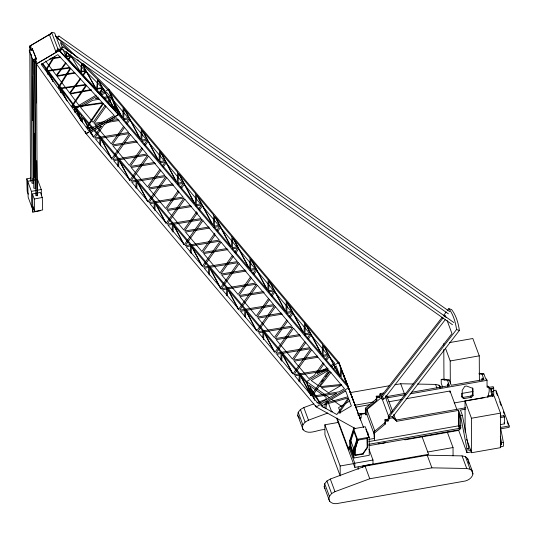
<?xml version="1.0" encoding="UTF-8"?>
<svg xmlns="http://www.w3.org/2000/svg" width="536" height="536" viewBox="0 0 536 536"><rect width="100%" height="100%" fill="white"/><g stroke="black" fill="none" stroke-linecap="round" stroke-linejoin="round"><path stroke-width="0.8" d="M82.464 122.818L82.691 117.109L89.68 130.295M99.663 144.117L99.897 138.395M100.52 145.98L100.815 138.63L111.689 159.145M117.753 166.448L118.047 159.091L101.699 139.675L111.796 158.73M118.67 166.683L118.932 160.143L129.812 180.659M135.876 187.969L136.171 180.612L119.816 161.195L129.92 180.243M136.794 188.203L137.055 181.664L147.541 201.442M154.033 208.665L154.261 202.943M154.884 210.534L155.179 203.178L165.664 222.963M172.116 231.003L172.378 224.463M173.007 232.055L173.296 224.698L183.788 244.476M190.24 252.516L190.501 245.984M191.124 253.568L191.419 246.212L201.523 265.266M208.363 274.037L208.625 267.498M209.248 275.089L209.543 267.732L220.417 288.247M226.487 295.55L226.748 289.018M227.405 295.785L227.666 289.252L238.54 309.761M244.637 316.253L244.898 309.714L228.55 290.298L238.647 309.352M245.522 317.305L245.783 310.766L256.275 330.551M262.761 337.774L263.022 331.235L246.667 311.818L256.771 330.866M263.612 339.636L263.906 332.286L274.392 352.065M280.851 360.105L281.112 353.566M281.735 361.157L282.03 353.8L292.515 373.585M298.974 381.625L299.235 375.086M299.892 381.86L300.153 375.321L310.88 395.561M48.173 74.645L48.334 72.146L53.037 81.606M47.778 74.109L47.938 71.623L41.748 63.389M66.169 51.523L65.68 56.22L63.06 49.352M66.632 52.079L66.142 56.722L80.132 71.777M324.729 407.889L325.298 403.829M325.861 399.776L326.203 397.344L308.83 385.016L320.474 403.206M325.915 408.573L326.92 401.404M60.635 51.798L60.97 49.513L54.672 32.998L51.57 32.348L49.587 35.202L55.885 51.724L58.859 49.962L60.635 51.798L60.059 50.297M324.736 429.584C317.955 429.403 308.937 435.56 303.155 429.785L297.668 415.226L298.217 412.271L300.421 409.524L303.805 407.574L313.848 403.849M327.798 413.022L308.481 420.19L305.098 422.133L302.894 424.88L302.344 427.842L303.155 429.785M329.66 501.254L324.173 486.695L324.722 483.74L326.927 480.993L330.31 479.043L365.076 466.146L427.219 455.225L462.059 455.888L465.456 456.645L467.68 458.615L472.357 471.224L472.94 473.985C472.196 477.69 468.826 480.015 465.389 480.986L336.461 503.652C333.332 503.947 329.553 502.761 328.849 499.311L329.399 496.349L331.603 493.602L334.987 491.659L369.753 478.762L431.895 467.841L466.735 468.504L470.132 469.255L472.357 471.224M487.807 397.344L489.201 391.24L489.187 387.756L488.718 386.496L487.298 386.114M349.928 440.136L353.572 428.76L365.271 426.703L369.17 437.209L369.264 455.305L353.867 458.005L349.968 447.5L349.928 440.136L350.269 446.019L353.546 454.85L354.162 454.742L350.886 445.912L350.859 440.934L353.907 431.386M350.243 440.981L353.566 430.582L356.842 439.413L353.519 449.811L353.546 454.85M353.867 458.005L353.827 450.649L357.465 439.265L353.572 428.76M355.167 448.726L358.075 439.641L355.08 449.898L355.113 455.466L363.133 454.059L362.973 453.443L367.22 447.319L367.173 438.039L367.374 447.741L363.127 453.865M374.349 434.616L366.939 414.643L365.853 414.831L365.385 413.571L365.358 408.184L376.024 399.313L376.446 398.094L376.232 396.191L378.791 396.285L379.26 397.551L376.701 397.457L376.232 396.191M365.853 414.831L365.827 409.444L376.493 400.573L376.915 399.353L376.701 397.457M368.835 439.386L374.584 438.374L374.115 437.115L374.088 431.728L384.754 422.857L385.176 421.638L384.962 419.735L387.521 419.829L387.99 421.088L385.431 420.995L384.962 419.735M374.597 440.585L374.557 432.988L385.223 424.117L385.645 422.897L385.431 420.995M378.791 396.285L380.212 393.598L383.548 393.009M379.26 397.551L380.681 394.858L380.212 393.598M387.521 419.829L388.942 417.142L392.278 416.552L396.305 420.003L396.767 421.269L458.595 410.402L460.551 415.668L466.943 448.833L466.963 452.679L471.01 451.969M387.99 421.088L389.411 418.402L381.867 398.194M448.398 313.855L57.566 38.23L58.927 36.046L449.758 311.664M452.498 324.729L61.667 49.104L63.034 46.92L453.865 322.545M55.885 51.724L57.868 48.87L51.57 32.348M105.09 105.471L93.13 122.362L80.568 107.441L92.547 100.359L99.696 99.187M107.481 102.095L110.831 97.364L104.466 98.403M105.974 106.523L94.014 123.414L104.554 121.685M108.366 103.147L111.716 98.416M123.689 126.315L111.254 143.883L98.068 128.225M126.081 122.932L128.948 118.878L123.273 119.809M124.573 127.367L112.138 144.934L122.677 143.206M126.965 123.984L129.833 119.93L146.187 139.347L142.134 140.01M141.812 147.829L129.377 165.396L113.022 145.986L137.343 141.993M144.204 144.452L147.072 140.399L141.397 141.33M142.697 148.881L130.261 166.448L154.582 162.462M145.089 145.504L147.956 141.45L164.311 160.867L159.447 161.664M159.929 169.349L147.494 186.917L131.146 167.5L155.467 163.514M162.321 165.972L165.195 161.912L160.331 162.71M155.078 178.508L148.378 187.969L172.699 183.975M156.036 177.155L160.82 170.401M163.212 167.018L166.08 162.964L182.428 182.381L177.563 183.178M178.053 190.863L165.617 208.437L149.269 189.02L173.584 185.027M180.444 187.486L183.312 183.433L177.637 184.364M178.937 191.915L166.502 209.482L190.823 205.496M181.329 188.538L184.203 184.485L200.551 203.901L195.687 204.698M196.652 211.707L183.741 229.951L167.386 210.534L191.707 206.548M198.568 209.007L201.435 204.946L195.761 205.878M197.536 212.759L184.625 231.003L195.164 229.274M199.452 210.052L202.32 205.998L218.675 225.415L213.81 226.212M207.6 243.357L201.864 251.471L185.51 232.055L209.831 228.061M208.558 242.011L214.775 233.227M216.691 230.52L219.559 226.467L213.884 227.398M215.184 234.949L202.749 252.523L213.288 250.788M217.576 231.572L220.443 227.519L236.798 246.935L232.745 247.599M232.416 255.417L219.981 272.985L203.633 253.568L227.954 249.582M234.808 252.041L237.683 247.987L232.008 248.918M233.301 256.469L220.865 274.037L245.186 270.05M235.693 253.093L238.567 249.032L254.915 268.449L250.051 269.246M250.54 276.938L238.105 294.505L221.75 275.089L246.071 271.095M252.932 273.554L255.799 269.501L250.124 270.432M251.424 277.983L238.989 295.557L263.31 291.564M253.816 274.606L256.684 270.553L273.038 289.969L268.174 290.767M268.663 298.452L256.228 316.019L239.873 296.602L248.791 295.142M271.055 295.075L273.923 291.021L269.059 291.819M269.548 299.503L257.113 317.071L281.434 313.084M271.94 296.127L274.807 292.073L291.162 311.483L286.298 312.287M286.787 319.972L274.345 337.539L257.997 318.123L266.915 316.662M289.172 316.588L292.046 312.535L286.371 313.466M281.929 329.131L275.236 338.591L299.55 334.598M282.887 327.777L287.671 321.024M290.063 317.64L292.931 313.587L309.279 333.003L304.415 333.801M304.904 341.486L292.468 359.053L276.12 339.643L300.441 335.65M307.296 338.109L310.17 334.055L304.495 334.987M305.788 342.538L293.353 360.105L317.674 356.118M308.18 339.161L311.054 335.107L327.402 354.524L322.538 355.321M323.134 362.852L314.23 375.428L308.91 378.577L294.237 361.157L317.748 357.298M325.479 359.542L328.287 355.569L322.612 356.5M324.039 363.877L317.031 373.773L326.973 367.897M326.37 360.581L329.171 356.621L334.779 363.281L330.524 365.8M329.801 371.281L312.106 396.278L339.147 391.843L344.474 388.694L329.801 371.281L325.754 376.54M65.627 62.672L56.32 75.328L45.614 61.111M68.072 59.335L70.517 56.005L64.856 56.836M66.049 63.134L56.716 75.844L74.584 72.574M68.508 59.791L70.96 56.448L85.15 70.645L80.273 71.536M80.259 78.47L69.613 92.963L57.104 76.36L75.04 73.077M82.705 75.134L85.646 71.141L80.748 72.032M80.702 78.913L70.002 93.478L91.12 89.613M83.147 75.583L86.088 71.583L102.101 87.603L95.998 88.721M98.832 93.231L102.597 88.105L96.386 89.237M381.371 397.732A1.749 1.24 -20.3 0 1 381.237 396.205L442.2 317.212M443.728 315.235L446.267 311.945M447.279 310.625L448.806 308.649L451.62 309.587A66.196 35.041 -71.6 0 1 459.359 330.457L392.298 417.35M445.409 319.503L384.52 398.402A1.749 1.24 -20.3 0 1 382.168 399.153A1.749 1.24 -20.3 0 1 381.706 397.464L443.105 317.902M444.13 316.575L445.155 315.248L446.006 317.547M448.806 308.649A66.196 35.041 -71.6 0 1 456.545 329.519L388.975 417.075A1.749 1.24 -20.3 0 0 388.861 418.368M321.667 381.806L323.201 379.83M331.034 372.319L319.885 386.664L341.419 384.413M333.573 369.063L336.106 365.8L340.172 376.553M461.764 393.933L461.777 396.365L463.372 397.364L470.688 396.084L472.571 394.469L472.538 387.984M471.151 397.344L473.04 395.729L473.007 388.439L466.615 386.027L464.766 386.349L462.206 390.335L462.24 397.625L463.841 398.63L471.151 397.344L470.688 396.084M366.939 414.643L366.912 409.631L381.578 397.431M29.815 47.188L30.887 46.552L31.202 47.389L29.815 47.188L30.518 181.269M35.115 61.479L36.193 60.843L36.502 61.687L35.115 61.479L35.818 195.56L37.205 195.761L36.508 63.081M29.688 46.183L51.128 33.507L29.681 46.123L31.142 49.995M96.199 95.147L78.946 105.344L70.39 93.994L91.509 90.128M81.479 121.444L76.447 108.306L96.607 96.406M100.165 94.282L108.105 89.606M98.115 97.07L95.348 98.704L98.591 98.175M101.585 95.019L106.436 92.152L109.94 96.312L103.455 97.378M325.245 370.49L306.559 381.538L311.55 394.63M326.685 369.646L328.119 368.795M331.717 366.671L338.899 362.423L108.788 89.184L82.926 63.342M328.876 370.075L311.215 380.513L318.598 385.752M359.549 417.042L360.52 419.588L338.899 362.423L348.588 387.836L316.247 406.951L86.135 133.719L118.516 114.59L108.788 89.184M343.549 404.673L338.551 407.628L340.641 413.102M344.97 403.829L349.968 400.881M86.088 133.605L118.476 114.604L348.588 387.836M58.927 36.046L57.118 37.044L57.566 38.23M63.034 46.92L61.225 47.918L61.667 49.104M32.281 48.816L29.239 50.471L32.87 59.998L34.203 61.828L35.724 60.997L34.927 59.898L36.448 59.074L32.281 48.816L36.448 59.074M32.87 59.998L35.912 58.344M316.937 402.704L326.21 399.266M330.886 411.876L332.434 411.306M28.254 194.179L27.182 191.298L26.8 178.83L30.8 178.066M26.8 178.83L31.403 191.365L41.259 189.496L41.453 195.868M32.415 193.965L40.414 192.437L42.29 197.483L42.672 209.951L34.666 211.472L32.797 206.427L32.415 193.965L34.284 199.01L34.666 211.472M34.284 199.01L42.29 197.483M41.259 189.496L37.513 179.406L27.664 181.282L28.153 197.208L31.892 207.298L33.54 206.983M40.22 210.749L32.83 212.155L32.281 208.122L33.513 207.888M32.281 208.122L32.75 209.382L33.976 209.147M449.423 342.625L472.826 338.511L479.258 355.85L479.385 380.493M445.45 348.139L450.2 360.963L479.258 355.85M350.015 392.667L389.27 385.766M394.992 384.761L400.714 383.756L413.156 383.997M442.662 387.153L441.242 383.314L441.222 379.468L443.064 379.14L449.295 380.004L451.245 385.27L483.995 379.515L482.045 374.249L478.929 373.82M441.222 379.468L447.446 380.332L449.295 380.004M482.045 374.249L483.894 373.927L485.844 379.193L486.554 379.066L487.023 380.326L487.063 387.186L489.187 387.756M380.681 394.858L382.677 394.503M447.406 386.516L447.393 384.212L448.625 383.99M386.423 395.474L387.575 396.466L405.705 393.277M411.481 392.265L449.396 385.598L447.446 380.332M385.739 395.749L388.037 397.725L405.216 394.704M410.127 393.839L487.023 380.326M354.698 405.276L373.505 401.973M355.864 407.105L369.853 404.647M388.875 401.759L401.92 399.461M406 398.744L450.026 391.012L456.866 409.45M488.678 387.441L493.227 386.637L493.69 387.903L493.73 394.858L487.827 395.896M461.684 393.464L472.98 391.481M489.147 388.701L493.69 387.903M492.651 396.493L490.936 391.87L490.922 389.082L493.696 388.593M357.519 413.933L360.681 413.377L361.15 414.636L361.17 418.12L359.582 418.395M360.828 413.893L365.746 413.028M493.542 390.644L495.947 390.221L509.193 425.946L509.2 427.339L500.383 428.887M360.46 414.435L365.385 413.571M357.981 415.192L361.15 414.636M491.633 391.742L493.71 391.38M324.883 424.787L340.159 465.985L340.213 475.975L324.937 434.77L324.883 424.787L338.765 422.348M465.174 432.103L465.014 400.901L494.065 395.789L500.497 413.135L500.678 447.627L471.626 452.732L466.628 439.265M454.186 402.958L484.443 397.638M389.411 418.402L392.747 417.812L396.767 421.269M396.305 420.003L465.838 407.782M465.355 409.216L460.444 410.073L462.394 415.346L468.792 448.505L468.799 450.428L470.648 450.106M460.551 415.668L462.394 415.346M465.014 400.901L471.446 418.241L500.497 413.135M357.465 439.265L369.17 437.209M358.229 440.063L367.328 438.461M500.195 416.311L503.981 415.648L504.45 416.908L504.483 423.869L500.698 424.532M500.664 417.578L504.45 416.908M368.848 441.59L458.675 425.805L459.613 428.324L459.62 429.718L368.755 445.691M459.138 425.872L460.692 429.168L460.645 419.929L459.077 413.772L459.138 425.872L460.987 425.55M350.269 446.019L350.886 445.912M459.714 427.427L460.947 427.212M368.982 449.235L372.982 460.022L373.002 464.196L354.839 467.392L337.064 419.467L337.057 418.073L348.829 449.811L348.809 447.031L350.39 446.749M368.748 444.297L459.613 428.324M404.888 439.855L458.702 430.395L466.963 452.679M500.369 427.493L509.193 425.946M354.953 455.051L362.973 453.637L363.133 454.059M348.809 447.031L354.812 463.218L372.982 460.022M340.159 465.985L354.048 463.546M427.674 452.002L453.034 447.54L453.074 455.861M466.943 448.833L468.792 448.505M500.323 444.893L501.555 444.672L501.542 442.749L503.391 442.428L500.43 427.058M500.168 446.843L503.411 446.274L503.391 442.428M106.175 121.417L107.796 121.156M110.228 120.754L118.335 119.428M123.2 118.63L128.064 117.826L113.297 100.292M101.384 123.401L94.899 124.466L96.487 126.342M106.249 122.603L119.22 120.473M124.298 142.938L136.459 140.941M196.786 229.006L208.946 227.009M214.909 250.526L227.07 248.53M250.413 294.874L264.194 292.616M268.536 316.394L282.318 314.13M50.692 58.35L60.374 56.943M65.211 56.24L70.049 55.536L66.672 52.153M49.486 59.094L60.809 57.432M417.303 384.071L435.554 384.419L438.951 385.176L441.175 387.146M356.842 439.413L357.438 439.42M479.224 373.277L483.894 373.927M447.393 384.212L448.15 384.312L448.94 386.443M32.642 58.759L33.299 183.366L31.912 183.158L31.242 54.357M57.868 48.87L60.97 49.513M456.545 329.519L459.359 330.457M354.979 428.398L316.247 406.951L315.664 405.41M329.546 397.853L306.559 381.538L94.772 130.06M331.57 399.287L341.713 406.489M299.557 418.18L298.478 417.169L297.668 415.226M55.262 35.745L77.405 57.828M66.484 48.515L60.441 42.485L62.478 47.825M67.422 49.453L71.409 53.419M77.66 59.663L81.546 63.536L80.628 72.306L70.249 54.679M42.766 63.55L76.474 108.306L93.15 128.144M92.54 128.808L83.576 118.161L89.793 129.886M94.122 130.69L99.924 137.578M154.294 202.126L137.94 182.716L148.043 201.764M172.411 223.646L156.063 204.229L166.16 223.278M190.535 245.166L174.187 225.75L184.284 244.798M208.658 266.68L192.303 247.264L202.407 266.312M226.782 288.2L210.427 268.784L221.301 289.299M281.145 352.748L264.791 333.332L274.506 351.65M299.262 374.269L282.914 354.852L293.011 373.9M321.365 404.606L323.161 407.407M319.751 403.286L309.962 387.99L314.699 400.405M66.953 48.984L68.193 51.121M311.182 395.508L301.038 376.373L306.646 383.026L311.369 395.427M90.959 132.084L93.673 137.209M90.457 131.762L92.788 136.157M67.074 101.023L61.258 89.324L74.551 107.006L74.705 111.997M66.678 100.48L60.89 88.835L61.01 92.741M53.077 81.439L48.696 72.635L60.474 88.293L60.595 92.179M324.173 486.695L324.984 488.638M382.671 396.774L383.555 399.086M343.368 374.215L363.596 427.614M347.382 384.821L352.775 398.972M352.815 399.193L356.695 409.363M327.71 401.297L331.684 411.722M58.585 49.332L59.101 50.598L118.476 114.604L58.813 49.828M76.474 108.306L81.472 121.391M86.175 133.712L85.291 131.4L86.189 133.812L36.435 63.891L59.101 50.598L36.388 63.952L34.927 60.072M80.581 120.091L74.96 107.555L75.12 112.573M29.721 46.237L31.296 50.377M34.927 59.898L36.488 64.012M343.884 375.589L353.713 401.437M33.299 183.366L32.964 178.341M36.89 194.923L37.205 195.761L36.716 160.633M495.954 391.615L497.395 395.494M499.693 401.712L501.133 405.591M503.438 411.802L504.302 414.134M507.183 421.899L508.048 424.231M504.021 422.609L504.483 423.869M490.922 389.082L493.495 396.024M500.356 414.516L500.925 416.057M483.278 379.656L482.748 378.235L481.991 378.128L482.005 380.439M500.416 441.604L501.555 444.672M447.138 320.602L451.955 333.6L388.513 415.809A1.749 1.24 -20.3 0 0 388.975 417.504M472.571 394.469L473.04 395.729M463.372 397.364L463.841 398.63M461.777 396.365L462.24 397.625M444.679 380.084L443.949 378.108L443.801 349.365M459.151 428.458L459.62 429.718M468.263 461.375L469.087 463.6M471.285 469.536L472.94 473.985M438.951 385.176L440.049 388.144M465.456 456.645L470.132 469.255M435.554 384.419L436.927 388.131M462.059 455.888L466.735 468.504M447.265 431.996L453.034 447.54M421.926 436.331L428.606 454.327L362.765 465.898L362.772 467.533M400.714 383.756L404.291 393.404M427.219 455.225L431.895 467.841M387.575 396.466L388.037 397.725M392.607 411.407L388.044 399.119L385.317 396.774L391.3 412.908M393.746 414.482L396.024 420.626M392.278 416.552L392.747 417.812M381.237 396.205L381.706 397.464M377.27 396.05L377.739 397.31M386 419.594L386.469 420.854M376.446 398.094L376.915 399.353M385.176 421.638L385.645 422.897M376.024 399.313L376.493 400.573M384.754 422.857L385.223 424.117M366.912 409.631L374.892 431.145M365.358 408.184L365.827 409.444M374.088 431.728L374.557 432.988M365.86 429.202L368.862 437.296M359.777 417.557L360.708 420.077M367.22 447.319L367.374 447.741M354.068 427.674L354.638 429.229M365.076 466.146L369.753 478.762M355.08 449.898L354.926 449.483L354.946 453.456M350.859 440.934L354.135 449.758M353.519 449.811L353.827 450.649M303.805 407.574L308.481 420.19M330.31 479.043L334.987 491.659M300.421 409.524L305.098 422.133M326.927 480.993L331.603 493.602M298.217 412.271L302.894 424.88M324.722 483.74L329.399 496.349M35.075 178.026L35.604 179.466M467.68 458.615L467.968 459.995M500.296 436.277L501.542 442.749M32.75 209.382L32.83 212.155M31.403 191.365L31.892 207.298M503.981 415.648L503.987 416.345M491.874 394.489L491.881 395.186M488.718 386.496L488.725 387.89M486.554 379.066L486.567 380.594M471.446 418.241L471.626 452.732M458.595 410.402L458.682 427.199M450.2 360.963L450.314 383.133M450.026 391.012L450.039 392.593M443.768 343.616L443.781 345.258M368.178 435.641L367.696 432.297L367.703 433.684M360.681 413.377L360.688 414.77M358.155 466.99L358.162 469.482M354.812 463.218L354.839 467.392M36.214 64.461L36.415 102.932M34.505 61.298L35.168 188.411L33.781 188.203L33.105 59.422M34.197 61.292L34.264 74.672M34.572 133.209L34.8 177.537M32.428 76.32L32.663 120.64M31.209 48.783L31.215 50.176M385.123 442.582A15.41 10.526 -0.3 0 1 378.101 443.687M81.807 116.057L81.626 120.613L78.303 111.897L81.807 116.057M123.206 107.703L122.784 118.322L114.228 102.195L110.644 92.782L123.206 107.703M124.091 108.748L123.669 119.374L140.017 138.791L124.091 108.748M141.33 129.216L140.908 139.842L124.975 109.8L141.33 129.216M142.214 130.268L141.792 140.894L158.14 160.311L142.214 130.268M159.453 150.737L159.025 161.356L143.099 131.32L159.453 150.737M160.338 151.789L159.909 162.408L176.264 181.825L160.338 151.789M177.57 172.25L177.148 182.876L161.222 152.834L177.57 172.25M178.455 173.302L178.032 183.928L194.387 203.345L178.455 173.302M195.694 193.771L195.272 204.397L179.346 174.354L195.694 193.771M196.578 194.823L196.156 205.442L212.504 224.859L196.578 194.823M213.817 215.284L213.388 225.911L197.462 195.875L213.817 215.284M214.702 216.336L214.273 226.963L230.627 246.379L214.702 216.336M231.934 236.805L231.512 247.431L215.586 217.388L231.934 236.805M232.825 237.857L232.396 248.483L248.751 267.893L232.825 237.857M250.057 258.325L249.635 268.945L233.709 238.909L250.057 258.325M250.942 259.37L250.52 269.997L266.868 289.413L250.942 259.37M268.181 279.839L267.759 290.465L251.826 260.422L268.181 279.839M269.065 280.891L268.643 291.517L284.991 310.927L269.065 280.891M286.304 301.359L285.876 311.979L269.95 281.943L286.304 301.359M287.189 302.405L286.76 313.031L303.115 332.447L287.189 302.405M304.421 322.873L303.999 333.499L288.073 303.456L304.421 322.873M305.306 323.925L304.884 334.551L321.238 353.968L305.306 323.925M322.545 344.393L322.123 355.013L306.197 324.977L322.545 344.393M323.429 345.445L323.007 356.065L339.355 375.481L323.429 345.445M340.581 368.098L340.239 376.533L324.314 346.49L338.987 363.911L340.581 368.098M341.419 370.296L341.13 377.585L346.738 384.245L341.419 370.296M82.015 64.005L81.09 72.809L96.024 88.882L82.015 64.005M97.586 79.542L96.547 89.445L82.484 64.474L97.586 79.542M98.055 80.011L97.016 89.948L113.873 108.098L98.055 80.011M114.671 106.041L114.396 108.661L98.524 80.48L108.855 90.785L114.671 106.041M115.079 107.106L114.865 109.163L116.553 110.986L115.079 107.106M53.573 57.131L45.459 70.29L41.232 64.374L53.573 57.131M70.216 67.978L57.982 87.817L46.264 71.415L70.216 67.978M54.84 56.387L45.875 70.866L69.727 67.442L57.834 54.632L54.84 56.387M70.712 68.508L58.397 88.4L85.546 84.5L70.712 68.508M86.041 85.036L71.301 106.463L58.786 88.943L86.041 85.036M86.537 85.566L71.744 107.073L102.403 102.671L86.537 85.566M102.899 103.207L86.263 127.394L72.132 107.622L102.899 103.207M103.394 103.736L86.698 128.01L94.805 126.844L114.248 115.441L103.394 103.736M348.306 397.88L336.836 414.542L320.803 405.665L348.306 397.88M348.728 398.998L338.846 413.357L351.355 405.96L348.728 398.998M101.344 126.302L93.76 137.022L90.256 132.861L101.344 126.302M104.145 124.647L94.644 138.074L128.694 132.486L116.124 117.565L104.145 124.647M129.578 133.538L111.883 158.535L95.529 139.126L129.578 133.538M130.462 134.59L112.768 159.587L146.817 154.006L130.462 134.59M147.702 155.051L130 180.056L113.652 160.639L147.702 155.051M148.586 156.103L130.885 181.108L164.934 175.52L148.586 156.103M165.818 176.572L148.124 201.576L131.776 182.16L165.818 176.572M166.709 177.624L149.008 202.621L183.057 197.04L166.709 177.624M183.942 198.085L166.247 223.09L149.892 203.673L183.942 198.085M184.826 199.137L167.131 224.142L201.181 218.554L184.826 199.137M202.065 219.606L184.371 244.61L168.016 225.194L202.065 219.606M202.95 220.658L185.255 245.655L219.304 240.074L202.95 220.658M220.189 241.126L202.487 266.124L186.139 246.707L220.189 241.126M221.073 242.172L203.372 267.176L237.421 261.588L221.073 242.172M238.306 262.64L220.611 287.644L204.256 268.228L238.306 262.64M239.19 263.692L221.495 288.696L255.545 283.109L239.19 263.692M256.429 284.16L238.734 309.158L222.38 289.742L256.429 284.16M257.314 285.212L239.619 310.21L273.668 304.622L257.314 285.212M274.553 305.674L256.851 330.679L240.503 311.262L274.553 305.674M275.437 306.726L257.742 331.73L291.785 326.143L275.437 306.726M292.676 327.195L274.975 352.192L258.627 332.782L292.676 327.195M293.56 328.246L275.859 353.244L309.909 347.656L293.56 328.246M310.793 348.708L293.098 373.713L276.744 354.296L310.793 348.708M311.677 349.76L293.983 374.765L328.032 369.177L311.677 349.76M328.916 370.229L311.222 395.233L294.867 375.816L328.916 370.229M103.039 88.547L99.716 93.07L104.647 90.155L103.039 88.547M340.916 385.511L328.561 392.821L321.178 387.582L340.916 385.511M336.347 393.498L318.598 403.99L312.99 397.33L336.347 393.498M345.693 390.952L324.809 403.293L347.884 396.767L345.693 390.952M93.445 127.642L88.507 130.536L87.087 128.553L93.445 127.642M121.9 117.277L118.389 113.109L115.066 104.393L121.9 117.277M76.661 109.813L75.328 108.038L78.142 113.686L76.661 109.813"/></g></svg>
